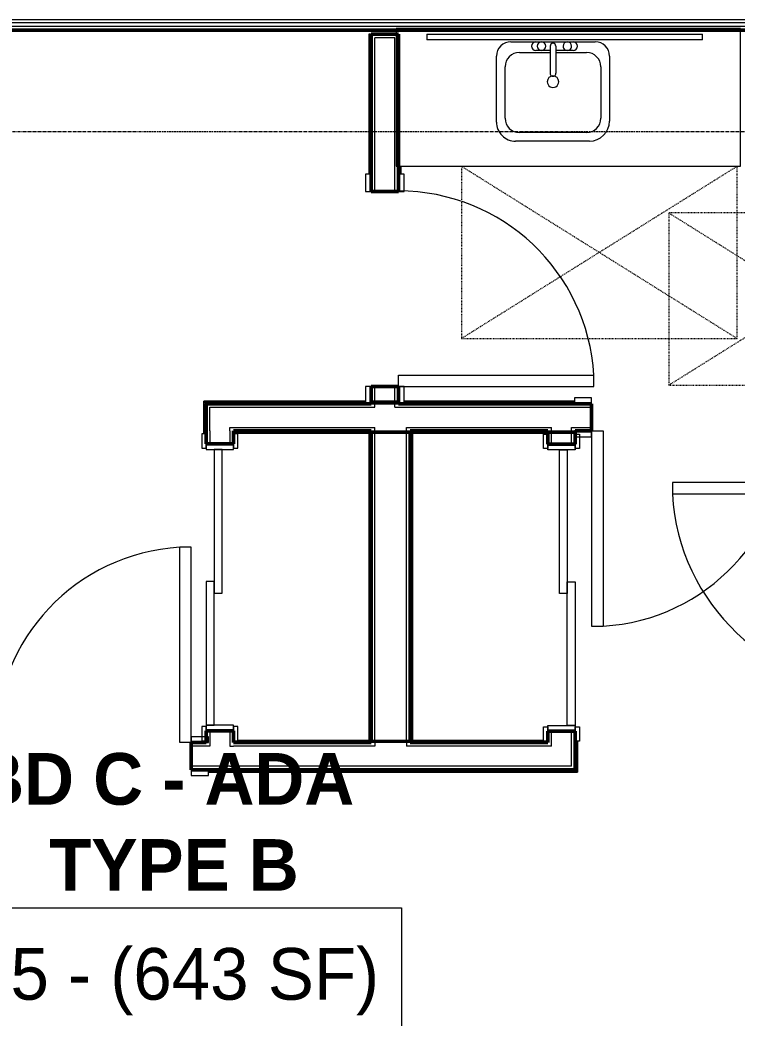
# Model space of a CAD drawing. Header units: inches. Extents: x -4218 to -1830, y 9756 to 12426.
# Drawn here: x -3678.3 to -3553.4, y 10661.8 to 10835.7 of the extents above; entities that cross this region are included whole.
import ezdxf

# ---------------------------------------------------------------- set-up
doc = ezdxf.new("R2010")
doc.units = ezdxf.units.IN
doc.header["$MEASUREMENT"] = 0
doc.linetypes.add('Dash', pattern=[0.25, 0.125, -0.125])
doc.linetypes.add('Grid Line 1_2_', pattern=[0.875, 0.5, -0.125, 0.125, -0.125])
for name, color, linetype, lineweight in [('0-1', 7, 'Continuous', 5), ('0-2', 252, 'Continuous', 9), ('A-AREA-IDEN', 2, 'Continuous', 9), ('A-DOOR-1', 7, 'Continuous', 9), ('A-DOOR-2', 50, 'Continuous', 20), ('A-DOOR-FRAM-1', 50, 'Continuous', 20), ('A-GENM-HDLN-1', 7, 'Dash', 9), ('A-WALL-1', 250, 'Continuous', 50), ('A-WALL-2', 10, 'Continuous', 13), ('A-WALL-3', 253, 'Continuous', 9), ('A-WALL-4', 254, 'Continuous', 9), ('A-WALL-5', 252, 'Continuous', 9), ('A-WALL-6', 7, 'Continuous', 9), ('I-WALL-1', 250, 'Continuous', 50), ('I-WALL-4', 252, 'Continuous', 9), ('P-SANR-FIXT-1', 7, 'Continuous', 9), ('Q-CASE-2', 252, 'Continuous', 9), ('Q-CASE-3', 7, 'Continuous', 9), ('S-GRID-1', 1, 'Grid Line 1_2_', 9)]:
    doc.layers.add(name, color=color, linetype=linetype, lineweight=lineweight)
doc.styles.add('Century Gothic', font='ufonts.com_century-gothic.ttf', dxfattribs={"height": 9})
doc.styles.add('Century Gothic_B', font='GOTHICB.TTF', dxfattribs={"height": 9})

# ---------------------------------------------------------------- blocks, each defined once
blk = doc.blocks.new('Basic Wall _ INT - W4BØF - _5_8 GYP - 2X4 WOOD_BATT_ - 5_8 GYP_ - ___-2680441-BACKGROUND - 1ST FLOOR')
at = {"layer": 'A-WALL-3'}
for p, q in [((-3823.82, 10705.05), (-3823.82, 10705.02)), ((-3823.2, 10705.05), (-3823.82, 10705.05)), ((-3823.82, 10704.91), (-3823.82, 10704.85)), ((-3823.82, 10704.84), (-3823.82, 10704.7)), ((-3823.82, 10704.7), (-3823.82, 10704.63)), ((-3823.82, 10704.7), (-3823.2, 10704.7)), ((-3682.5, 10705.05), (-3685.5, 10705.05)), ((-3645.5, 10705.05), (-3648.5, 10705.05))]:
    blk.add_line(p, q, dxfattribs=at)
at = {"layer": 'A-WALL-5'}
for p, q in [((-3823.82, 10705), (-3823.82, 10705.05)), ((-3823.82, 10704.92), (-3823.82, 10705)), ((-3823.82, 10704.92), (-3823.2, 10704.92)), ((-3823.82, 10704.63), (-3823.82, 10704.92)), ((-3823.82, 10704.63), (-3823.2, 10704.63)), ((-3685.5, 10705.05), (-3823.2, 10705.05)), ((-3823.2, 10704.7), (-3685.5, 10704.7)), ((-3641.12, 10705.05), (-3645.5, 10705.05)), ((-3645.5, 10704.7), (-3641.12, 10704.7))]:
    blk.add_line(p, q, dxfattribs=at)
at = {"layer": 'A-WALL-6'}
for p, q in [((-3823.2, 10704.92), (-3685.5, 10704.92)), ((-3823.2, 10704.63), (-3685.5, 10704.63)), ((-3645.5, 10704.92), (-3641.12, 10704.92)), ((-3645.5, 10704.63), (-3641.12, 10704.63))]:
    blk.add_line(p, q, dxfattribs=at)
blk = doc.blocks.new('Basic Wall _ INT - W4BØF - _5_8 GYP - 2X4 WOOD_BATT_ - 5_8 GYP_ - ___-2680443-BACKGROUND - 1ST FLOOR')
at = {"layer": 'A-WALL-3'}
for p, q in [((-3581.62, 10710.03), (-3581.62, 10711.78)), ((-3581.62, 10705.05), (-3581.6, 10705.02)), ((-3581.48, 10704.91), (-3581.42, 10704.85)), ((-3581.42, 10704.84), (-3581.27, 10704.7)), ((-3581.27, 10704.7), (-3581.21, 10704.63))]:
    blk.add_line(p, q, dxfattribs=at)
at = {"layer": 'A-WALL-5'}
for p, q in [((-3581.62, 10705.05), (-3581.62, 10710.03)), ((-3581.27, 10710.03), (-3581.27, 10704.7))]:
    blk.add_line(p, q, dxfattribs=at)
at = {"layer": 'A-WALL-6'}
for p, q in [((-3581.5, 10704.92), (-3581.5, 10710.03)), ((-3581.21, 10710.03), (-3581.21, 10704.63))]:
    blk.add_line(p, q, dxfattribs=at)
at = {"layer": 'A-WALL-6', "flags": 128}
for points in [[(-3581.5, 10704.92), (-3581.5, 10704.93), (-3581.51, 10704.93), (-3581.52, 10704.95), (-3581.54, 10704.96), (-3581.56, 10704.98), (-3581.58, 10705)], [(-3581.21, 10704.63), (-3581.33, 10704.75), (-3581.42, 10704.85), (-3581.48, 10704.9), (-3581.5, 10704.92)]]:
    blk.add_lwpolyline(points, dxfattribs=at)
blk = doc.blocks.new('Basic Wall _ INT - W4BØF - _5_8 GYP - 2X4 WOOD_BATT_ - 5_8 GYP_ - ___-2680442-BACKGROUND - 1ST FLOOR')
at = {"layer": 'A-WALL-3'}
for p, q in [((-3586.79, 10764.07), (-3586.58, 10764.07)), ((-3586.72, 10763.92), (-3586.72, 10763.87)), ((-3586.72, 10763.86), (-3586.72, 10763.78)), ((-3586.72, 10763.76), (-3586.72, 10763.66)), ((-3586.58, 10764.07), (-3586.52, 10764.07)), ((-3586.52, 10764.07), (-3586.5, 10764.07)), ((-3586.5, 10764.07), (-3586.44, 10764.07)), ((-3586.58, 10710), (-3586.51, 10709.94)), ((-3586.4, 10709.82), (-3586.37, 10709.8))]:
    blk.add_line(p, q, dxfattribs=at)
at = {"layer": 'A-WALL-4'}
for p, q in [((-3586.72, 10764.07), (-3586.79, 10764.07)), ((-3586.58, 10764.07), (-3586.72, 10764.07)), ((-3586.51, 10764.07), (-3586.58, 10764.07)), ((-3586.37, 10764.07), (-3586.4, 10764.07))]:
    blk.add_line(p, q, dxfattribs=at)
at = {"layer": 'A-WALL-5'}
for p, q in [((-3586.79, 10763.92), (-3586.79, 10763.87)), ((-3586.79, 10763.86), (-3586.79, 10763.78)), ((-3586.79, 10763.76), (-3586.79, 10763.66)), ((-3586.72, 10763.66), (-3586.72, 10763.53)), ((-3586.44, 10764.07), (-3586.42, 10764.07)), ((-3586.42, 10764.07), (-3586.37, 10764.07)), ((-3586.37, 10763.53), (-3586.37, 10764.07)), ((-3586.37, 10710.03), (-3586.37, 10709.8))]:
    blk.add_line(p, q, dxfattribs=at)
at = {"layer": 'A-WALL-6'}
for p, q in [((-3586.79, 10763.66), (-3586.79, 10763.53)), ((-3586.5, 10764.07), (-3586.5, 10763.53)), ((-3586.5, 10710.03), (-3586.5, 10709.92))]:
    blk.add_line(p, q, dxfattribs=at)
at = {"layer": 'A-WALL-6', "flags": 128}
for points in [[(-3586.5, 10709.92), (-3586.52, 10709.94), (-3586.58, 10710)], [(-3586.42, 10709.84), (-3586.44, 10709.86), (-3586.46, 10709.88), (-3586.47, 10709.9), (-3586.49, 10709.91), (-3586.5, 10709.92), (-3586.5, 10709.92)]]:
    blk.add_lwpolyline(points, dxfattribs=at)
blk = doc.blocks.new('SWING - SINGLE - FLUSH - 2-10 x 6-8 - PRIVACY-3199407-BACKGROUND - 1ST FLOOR')
at = {"layer": 'A-DOOR-1'}
blk.add_arc((17, 2.37), 34.07, 93.3657, 180, dxfattribs=at)
at = {"layer": 'A-DOOR-2'}
for p, q in [((15, 2.37), (15, 36.38)), ((17, 36.38), (15, 36.38)), ((17, 2.37), (17, 36.38)), ((17, 2.37), (15, 2.37))]:
    blk.add_line(p, q, dxfattribs=at)
at = {"layer": 'A-DOOR-FRAM-1'}
for p, q in [((-17, 3.37), (-20, 3.37)), ((-20, 3.37), (-20, 2.37)), ((-20, 2.37), (-17, 2.37)), ((-17, 2.37), (-17, 3.37)), ((20, 3.37), (17, 3.37)), ((17, 3.37), (17, 2.37)), ((17, 2.37), (20, 2.37)), ((20, 2.37), (20, 3.37)), ((-17, -2.38), (-20, -2.38)), ((-20, -2.38), (-20, -3.38)), ((-20, -3.38), (-17, -3.38)), ((-17, -3.38), (-17, -2.38)), ((20, -2.38), (17, -2.38)), ((17, -2.38), (17, -3.38)), ((17, -3.38), (20, -3.38)), ((20, -3.38), (20, -2.38))]:
    blk.add_line(p, q, dxfattribs=at)
blk = doc.blocks.new('Basic Wall _ INT - W4BØF - _5_8 GYP - 2X4 WOOD_BATT_ - 5_8 GYP_ - ___-2680445-BACKGROUND - 1ST FLOOR')
at = {"layer": 'A-WALL-3'}
for p, q in [((-3581.6, 10705.02), (-3581.62, 10705.05)), ((-3581.42, 10704.85), (-3581.48, 10704.91)), ((-3581.27, 10704.7), (-3581.42, 10704.84)), ((-3581.21, 10704.63), (-3581.27, 10704.7))]:
    blk.add_line(p, q, dxfattribs=at)
at = {"layer": 'A-WALL-5'}
for p, q in [((-3581.62, 10705.05), (-3641.12, 10705.05)), ((-3641.12, 10704.7), (-3581.27, 10704.7))]:
    blk.add_line(p, q, dxfattribs=at)
at = {"layer": 'A-WALL-6'}
for p, q in [((-3641.12, 10704.92), (-3581.5, 10704.92)), ((-3641.12, 10704.63), (-3581.21, 10704.63))]:
    blk.add_line(p, q, dxfattribs=at)
at = {"layer": 'A-WALL-6', "flags": 128}
for points in [[(-3581.58, 10705), (-3581.56, 10704.98), (-3581.54, 10704.96), (-3581.52, 10704.95), (-3581.51, 10704.93), (-3581.5, 10704.93), (-3581.5, 10704.92)], [(-3581.5, 10704.92), (-3581.48, 10704.9), (-3581.42, 10704.85), (-3581.33, 10704.75), (-3581.21, 10704.63)]]:
    blk.add_lwpolyline(points, dxfattribs=at)
blk = doc.blocks.new('Basic Wall _ INT - W4BØF - _5_8 GYP - 2X4 WOOD_BATT_ - 5_8 GYP_ - ___-2680444-BACKGROUND - 1ST FLOOR')
at = {"layer": 'A-WALL-3'}
for p, q in [((-3641.1, 10709.82), (-3641.12, 10709.8)), ((-3640.92, 10710), (-3640.98, 10709.94)), ((-3640.83, 10710.09), (-3640.92, 10710)), ((-3617.54, 10710.15), (-3617.42, 10710.15)), ((-3617.42, 10710.15), (-3617.33, 10710.15)), ((-3617.33, 10710.15), (-3617.27, 10710.15)), ((-3617.12, 10710.15), (-3616.5, 10710.15)), ((-3610.37, 10709.8), (-3617.12, 10709.8)), ((-3616.46, 10710.15), (-3610.37, 10710.15)), ((-3610.23, 10710.15), (-3610.17, 10710.15)), ((-3610.17, 10710.15), (-3610.08, 10710.15)), ((-3610.08, 10710.15), (-3609.96, 10710.15)), ((-3586.51, 10709.94), (-3586.58, 10710)), ((-3586.37, 10709.8), (-3586.4, 10709.82))]:
    blk.add_line(p, q, dxfattribs=at)
at = {"layer": 'A-WALL-5'}
for p, q in [((-3617.12, 10709.8), (-3641.12, 10709.8)), ((-3640.37, 10710.15), (-3617.54, 10710.15)), ((-3617.54, 10710.21), (-3617.42, 10710.21)), ((-3617.42, 10710.21), (-3617.33, 10710.21)), ((-3617.33, 10710.21), (-3617.27, 10710.21)), ((-3617.12, 10710.21), (-3616.5, 10710.21)), ((-3616.5, 10709.92), (-3617.12, 10709.92)), ((-3610.37, 10709.92), (-3616.49, 10709.92)), ((-3616.46, 10710.21), (-3610.37, 10710.21)), ((-3586.37, 10709.8), (-3610.37, 10709.8)), ((-3610.23, 10710.21), (-3610.17, 10710.21)), ((-3610.17, 10710.21), (-3610.08, 10710.21)), ((-3610.08, 10710.21), (-3609.96, 10710.21)), ((-3609.96, 10710.15), (-3587.12, 10710.15))]:
    blk.add_line(p, q, dxfattribs=at)
at = {"layer": 'A-WALL-6'}
for p, q in [((-3617.12, 10709.92), (-3641, 10709.92)), ((-3640.37, 10710.21), (-3617.54, 10710.21)), ((-3586.5, 10709.92), (-3610.37, 10709.92)), ((-3609.96, 10710.21), (-3587.12, 10710.21))]:
    blk.add_line(p, q, dxfattribs=at)
at = {"layer": 'A-WALL-6', "flags": 128}
for points in [[(-3641.08, 10709.84), (-3641.06, 10709.86), (-3641.04, 10709.88), (-3641.02, 10709.9), (-3641.01, 10709.91), (-3641, 10709.92), (-3641, 10709.92)], [(-3641, 10709.92), (-3640.98, 10709.94), (-3640.92, 10710), (-3640.83, 10710.09)], [(-3586.58, 10710), (-3586.52, 10709.94), (-3586.5, 10709.92)], [(-3586.5, 10709.92), (-3586.5, 10709.92), (-3586.49, 10709.91), (-3586.47, 10709.9), (-3586.46, 10709.88), (-3586.44, 10709.86), (-3586.42, 10709.84)]]:
    blk.add_lwpolyline(points, dxfattribs=at)
blk = doc.blocks.new('Basic Wall _ INT - W4BØF - _5_8 GYP - 2X4 WOOD_BATT_ - 5_8 GYP_ - ___-2680446-BACKGROUND - 1ST FLOOR')
at = {"layer": 'A-WALL-3'}
for p, q in [((-3646.22, 10769.17), (-3646.29, 10769.24)), ((-3646.08, 10769.03), (-3646.22, 10769.17)), ((-3646.01, 10768.96), (-3646.08, 10769.02)), ((-3645.87, 10768.82), (-3645.9, 10768.85)), ((-3645.87, 10763.59), (-3645.87, 10761.97))]:
    blk.add_line(p, q, dxfattribs=at)
at = {"layer": 'A-WALL-5'}
for p, q in [((-3646.22, 10763.59), (-3646.22, 10769.17)), ((-3645.87, 10768.82), (-3645.87, 10763.59))]:
    blk.add_line(p, q, dxfattribs=at)
at = {"layer": 'A-WALL-6'}
for p, q in [((-3646.29, 10763.59), (-3646.29, 10769.24)), ((-3646, 10768.95), (-3646, 10763.59))]:
    blk.add_line(p, q, dxfattribs=at)
at = {"layer": 'A-WALL-6', "flags": 128}
for points in [[(-3646.29, 10769.24), (-3646.17, 10769.12), (-3646.08, 10769.03), (-3646.02, 10768.97), (-3646, 10768.95)], [(-3646, 10768.95), (-3646, 10768.94), (-3645.99, 10768.94), (-3645.97, 10768.92), (-3645.96, 10768.91), (-3645.94, 10768.89), (-3645.92, 10768.87)]]:
    blk.add_lwpolyline(points, dxfattribs=at)
blk = doc.blocks.new('Basic Wall _ INT - W4BØF - _5_8 GYP - 2X4 WOOD_BATT_ - 5_8 GYP_ - ___-2680447-BACKGROUND - 1ST FLOOR')
at = {"layer": 'A-WALL-3'}
for p, q in [((-3641.1, 10764.05), (-3641.12, 10764.07)), ((-3640.92, 10763.87), (-3640.98, 10763.93)), ((-3640.77, 10763.72), (-3640.92, 10763.87)), ((-3640.71, 10763.66), (-3640.77, 10763.72)), ((-3641.12, 10709.8), (-3641.1, 10709.82)), ((-3640.98, 10709.94), (-3640.92, 10710)), ((-3640.92, 10710), (-3640.83, 10710.09))]:
    blk.add_line(p, q, dxfattribs=at)
at = {"layer": 'A-WALL-5'}
for p, q in [((-3641.12, 10763.59), (-3641.12, 10764.07)), ((-3640.77, 10763.72), (-3640.77, 10763.59)), ((-3641.12, 10710.09), (-3641.12, 10709.8))]:
    blk.add_line(p, q, dxfattribs=at)
at = {"layer": 'A-WALL-6'}
for p, q in [((-3641, 10763.59), (-3641, 10763.95)), ((-3640.71, 10763.66), (-3640.71, 10763.59)), ((-3641, 10709.92), (-3641, 10710.09))]:
    blk.add_line(p, q, dxfattribs=at)
at = {"layer": 'A-WALL-6', "flags": 128}
for points in [[(-3641.08, 10764.03), (-3641.06, 10764.01), (-3641.04, 10763.99), (-3641.02, 10763.97), (-3641.01, 10763.96), (-3641, 10763.95), (-3641, 10763.95)], [(-3641, 10763.95), (-3640.98, 10763.93), (-3640.92, 10763.87), (-3640.83, 10763.78), (-3640.71, 10763.66)], [(-3641, 10709.92), (-3641, 10709.92), (-3641.01, 10709.91), (-3641.02, 10709.9), (-3641.04, 10709.88), (-3641.06, 10709.86), (-3641.08, 10709.84)], [(-3640.83, 10710.09), (-3640.92, 10710), (-3640.98, 10709.94), (-3641, 10709.92)]]:
    blk.add_lwpolyline(points, dxfattribs=at)
blk = doc.blocks.new('SLIDING - FLUSH - 4-0 x 6-8-3203584-BACKGROUND - 1ST FLOOR')
at = {"layer": 'A-DOOR-1'}
for p, q in [((-24.25, 3), (-26.75, 3)), ((-26.75, 3), (-26.75, 2.25)), ((-26.75, 2.25), (-24.25, 2.25)), ((-24.25, 2.25), (-24.25, 3)), ((24.25, 3), (24.25, 2.25)), ((26.75, 3), (24.25, 3)), ((24.25, 2.25), (26.75, 2.25)), ((26.75, 2.25), (26.75, 3)), ((-24.25, -2.5), (-26.75, -2.5)), ((-26.75, -2.5), (-26.75, -3.25)), ((-26.75, -3.25), (-24.25, -3.25)), ((-24.25, -3.25), (-24.25, -2.5)), ((26.75, -2.5), (24.25, -2.5)), ((24.25, -2.5), (24.25, -3.25)), ((24.25, -3.25), (26.75, -3.25)), ((26.75, -3.25), (26.75, -2.5))]:
    blk.add_line(p, q, dxfattribs=at)
at = {"layer": 'A-DOOR-2'}
for p, q in [((1, 2.25), (-24, 2.25)), ((-24, 2.25), (-24, 0.87)), ((1, 0.87), (1, 2.25)), ((-24, 0.87), (1, 0.87)), ((24, 0.87), (-1, 0.87)), ((-1, 0.87), (-1, -0.5)), ((24, -0.5), (24, 0.87)), ((-1, -0.5), (24, -0.5))]:
    blk.add_line(p, q, dxfattribs=at)
at = {"layer": 'A-DOOR-FRAM-1'}
for p, q in [((-24, 2.25), (-25, 2.25)), ((-25, 2.25), (-25, -2.5)), ((-24, -2.5), (-24, 2.25)), ((25, 2.25), (24, 2.25)), ((24, 2.25), (24, -2.5)), ((25, -2.5), (25, 2.25)), ((-25, -2.5), (-24, -2.5)), ((24, -2.5), (25, -2.5))]:
    blk.add_line(p, q, dxfattribs=at)
blk = doc.blocks.new('Basic Wall _ INT - W4BØF - _5_8 GYP - 2X4 WOOD_BATT_ - 5_8 GYP_ - ___-2680448-BACKGROUND - 1ST FLOOR')
at = {"layer": 'A-WALL-3'}
blk.add_line((-3617.12, 10805.82), (-3617.12, 10808.82), dxfattribs=at)
at = {"layer": 'A-WALL-4'}
for p, q in [((-3617.27, 10768.82), (-3617.54, 10768.82)), ((-3617.54, 10768.82), (-3617.47, 10768.82)), ((-3617.47, 10768.82), (-3617.33, 10768.82)), ((-3617.33, 10768.82), (-3617.26, 10768.82))]:
    blk.add_line(p, q, dxfattribs=at)
at = {"layer": 'A-WALL-5'}
for p, q in [((-3617.47, 10833.2), (-3617.54, 10833.2)), ((-3617.33, 10833.2), (-3617.47, 10833.2)), ((-3617.47, 10833.2), (-3617.47, 10808.82)), ((-3617.26, 10833.2), (-3617.33, 10833.2)), ((-3617.12, 10833.2), (-3617.15, 10833.2)), ((-3617.12, 10808.82), (-3617.12, 10833.2))]:
    blk.add_line(p, q, dxfattribs=at)
at = {"layer": 'A-WALL-6'}
for p, q in [((-3617.54, 10833.2), (-3617.25, 10833.2)), ((-3617.54, 10833.2), (-3617.54, 10808.82)), ((-3617.25, 10833.2), (-3617.25, 10808.82)), ((-3617.25, 10833.2), (-3617.17, 10833.2)), ((-3617.17, 10833.2), (-3617.12, 10833.2))]:
    blk.add_line(p, q, dxfattribs=at)
blk = doc.blocks.new('Basic Wall _ INT - W4BØF - _5_8 GYP - 2X4 WOOD_BATT_ - 5_8 GYP_ - ___-2680449-BACKGROUND - 1ST FLOOR')
at = {"layer": 'A-WALL-3'}
blk.add_line((-3612.37, 10805.82), (-3612.37, 10808.82), dxfattribs=at)
at = {"layer": 'A-WALL-4'}
for p, q in [((-3612.23, 10768.82), (-3612.17, 10768.82)), ((-3611.96, 10768.82), (-3612.23, 10768.82)), ((-3612.17, 10768.82), (-3612.02, 10768.82)), ((-3612.02, 10768.82), (-3611.96, 10768.82))]:
    blk.add_line(p, q, dxfattribs=at)
at = {"layer": 'A-WALL-5'}
for p, q in [((-3612.37, 10808.82), (-3612.37, 10810.2)), ((-3612.02, 10810.2), (-3612.02, 10808.82))]:
    blk.add_line(p, q, dxfattribs=at)
at = {"layer": 'A-WALL-6'}
for p, q in [((-3612.25, 10808.82), (-3612.25, 10810.2)), ((-3611.96, 10810.2), (-3611.96, 10808.82))]:
    blk.add_line(p, q, dxfattribs=at)
blk = doc.blocks.new('SLIDING - FLUSH - 4-0 x 6-8-3203583-BACKGROUND - 1ST FLOOR')
at = {"layer": 'A-DOOR-1'}
for p, q in [((-26.75, 3.25), (-24.25, 3.25)), ((-26.75, 2.5), (-26.75, 3.25)), ((-24.25, 2.5), (-26.75, 2.5)), ((-24.25, 3.25), (-24.25, 2.5)), ((24.25, 3.25), (26.75, 3.25)), ((24.25, 2.5), (24.25, 3.25)), ((26.75, 2.5), (24.25, 2.5)), ((26.75, 3.25), (26.75, 2.5)), ((-26.75, -2.25), (-24.25, -2.25)), ((-26.75, -3), (-26.75, -2.25)), ((-24.25, -3), (-26.75, -3)), ((-24.25, -2.25), (-24.25, -3)), ((24.25, -2.25), (26.75, -2.25)), ((24.25, -3), (24.25, -2.25)), ((26.75, -3), (24.25, -3)), ((26.75, -2.25), (26.75, -3))]:
    blk.add_line(p, q, dxfattribs=at)
at = {"layer": 'A-DOOR-2'}
for p, q in [((-1, -0.88), (-1, 0.5)), ((-1, 0.5), (24, 0.5)), ((24, 0.5), (24, -0.88)), ((-24, -2.25), (-24, -0.88)), ((-24, -0.88), (1, -0.88)), ((24, -0.88), (-1, -0.88)), ((1, -0.88), (1, -2.25)), ((1, -2.25), (-24, -2.25))]:
    blk.add_line(p, q, dxfattribs=at)
at = {"layer": 'A-DOOR-FRAM-1'}
for p, q in [((-25, -2.25), (-25, 2.5)), ((-25, 2.5), (-24, 2.5)), ((-24, 2.5), (-24, -2.25)), ((24, 2.5), (25, 2.5)), ((24, -2.25), (24, 2.5)), ((25, 2.5), (25, -2.25)), ((-24, -2.25), (-25, -2.25)), ((25, -2.25), (24, -2.25))]:
    blk.add_line(p, q, dxfattribs=at)
blk = doc.blocks.new('SWING - SINGLE - FLUSH - 3-0 x 6-8 - PASSAGE-3208150-BACKGROUND - 1ST FLOOR')
at = {"layer": 'A-DOOR-1'}
blk.add_arc((18, 2.37), 36.07, 93.1789, 180, dxfattribs=at)
at = {"layer": 'A-DOOR-2'}
for p, q in [((16, 2.37), (16, 38.39)), ((18, 38.39), (16, 38.39)), ((18, 2.37), (18, 38.39)), ((18, 2.37), (16, 2.37))]:
    blk.add_line(p, q, dxfattribs=at)
at = {"layer": 'A-DOOR-FRAM-1'}
for p, q in [((-18, 3.37), (-21, 3.37)), ((-21, 3.37), (-21, 2.37)), ((-21, 2.37), (-18, 2.37)), ((-18, 2.37), (-18, 3.37)), ((21, 3.37), (18, 3.37)), ((18, 3.37), (18, 2.37)), ((18, 2.37), (21, 2.37)), ((21, 2.37), (21, 3.37)), ((-18, -2.38), (-21, -2.38)), ((-21, -2.38), (-21, -3.38)), ((-21, -3.38), (-18, -3.38)), ((-18, -3.38), (-18, -2.38)), ((21, -2.38), (18, -2.38)), ((18, -2.38), (18, -3.38)), ((18, -3.38), (21, -3.38)), ((21, -3.38), (21, -2.38))]:
    blk.add_line(p, q, dxfattribs=at)
blk = doc.blocks.new('Basic Wall _ INT - W6BØF - _5_8 GYP - 2X6 WOOD_BATT_ - 5_8 GYP_ - ___-2695603-BACKGROUND - 1ST FLOOR')
at = {"layer": 'A-WALL-3'}
for p, q in [((-3610.31, 10764.07), (-3610.26, 10764.07)), ((-3610.26, 10764.07), (-3610.25, 10764.07)), ((-3610.25, 10764.07), (-3610.23, 10764.07)), ((-3610.23, 10764.07), (-3609.96, 10764.07)), ((-3610.02, 10763.87), (-3610.02, 10763.66)), ((-3610.25, 10709.8), (-3610.31, 10709.8)), ((-3610.08, 10709.8), (-3610.25, 10709.8)), ((-3609.96, 10709.8), (-3610.08, 10709.8)), ((-3610.02, 10710.21), (-3610.02, 10710.04))]:
    blk.add_line(p, q, dxfattribs=at)
at = {"layer": 'A-WALL-4'}
for p, q in [((-3610.35, 10764.07), (-3610.37, 10764.07)), ((-3610.17, 10764.07), (-3610.23, 10764.07)), ((-3610.02, 10764.07), (-3610.17, 10764.07)), ((-3609.96, 10764.07), (-3610.02, 10764.07)), ((-3610.37, 10709.8), (-3610.35, 10709.8)), ((-3610.23, 10709.8), (-3610.17, 10709.8)), ((-3610.17, 10709.8), (-3610.02, 10709.8)), ((-3610.02, 10709.8), (-3609.96, 10709.8))]:
    blk.add_line(p, q, dxfattribs=at)
at = {"layer": 'A-WALL-5'}
for p, q in [((-3610.37, 10764.07), (-3610.33, 10764.07)), ((-3610.37, 10709.8), (-3610.37, 10764.07)), ((-3610.33, 10764.07), (-3610.31, 10764.07)), ((-3610.02, 10763.66), (-3610.02, 10710.21)), ((-3609.96, 10763.87), (-3609.96, 10763.66)), ((-3610.33, 10709.8), (-3610.37, 10709.8)), ((-3610.31, 10709.8), (-3610.33, 10709.8)), ((-3609.96, 10710.21), (-3609.96, 10710.04))]:
    blk.add_line(p, q, dxfattribs=at)
at = {"layer": 'A-WALL-6'}
for p, q in [((-3610.25, 10709.8), (-3610.25, 10764.07)), ((-3609.96, 10763.66), (-3609.96, 10710.21))]:
    blk.add_line(p, q, dxfattribs=at)
blk = doc.blocks.new('Basic Wall _ INT - W6BØF - _5_8 GYP - 2X6 WOOD_BATT_ - 5_8 GYP_ - ___-2695602-BACKGROUND - 1ST FLOOR')
at = {"layer": 'A-WALL-3'}
for p, q in [((-3617.54, 10764.07), (-3617.25, 10764.07)), ((-3617.47, 10763.87), (-3617.47, 10763.81)), ((-3617.47, 10763.78), (-3617.47, 10763.66)), ((-3617.25, 10764.07), (-3617.22, 10764.07)), ((-3617.25, 10764.07), (-3617.25, 10764.07)), ((-3617.22, 10764.07), (-3617.21, 10764.07)), ((-3617.21, 10764.07), (-3617.19, 10764.07)), ((-3617.42, 10709.8), (-3617.54, 10709.8)), ((-3617.47, 10710.21), (-3617.47, 10710.09)), ((-3617.47, 10710.05), (-3617.47, 10710)), ((-3617.27, 10709.8), (-3617.42, 10709.8)), ((-3617.25, 10709.8), (-3617.27, 10709.8)), ((-3617.22, 10709.8), (-3617.25, 10709.8)), ((-3617.19, 10709.8), (-3617.22, 10709.8))]:
    blk.add_line(p, q, dxfattribs=at)
at = {"layer": 'A-WALL-4'}
for p, q in [((-3617.47, 10764.07), (-3617.54, 10764.07)), ((-3617.33, 10764.07), (-3617.47, 10764.07)), ((-3617.26, 10764.07), (-3617.33, 10764.07)), ((-3617.12, 10764.07), (-3617.15, 10764.07)), ((-3617.54, 10709.8), (-3617.47, 10709.8)), ((-3617.47, 10709.8), (-3617.33, 10709.8)), ((-3617.33, 10709.8), (-3617.26, 10709.8)), ((-3617.15, 10709.8), (-3617.12, 10709.8))]:
    blk.add_line(p, q, dxfattribs=at)
at = {"layer": 'A-WALL-5'}
for p, q in [((-3617.54, 10763.87), (-3617.54, 10763.81)), ((-3617.54, 10763.78), (-3617.54, 10763.66)), ((-3617.47, 10763.66), (-3617.47, 10710.21)), ((-3617.19, 10764.07), (-3617.17, 10764.07)), ((-3617.17, 10764.07), (-3617.12, 10764.07)), ((-3617.12, 10709.8), (-3617.12, 10764.07)), ((-3617.54, 10710.21), (-3617.54, 10710.09)), ((-3617.54, 10710.05), (-3617.54, 10710)), ((-3617.17, 10709.8), (-3617.19, 10709.8)), ((-3617.12, 10709.8), (-3617.17, 10709.8))]:
    blk.add_line(p, q, dxfattribs=at)
at = {"layer": 'A-WALL-6'}
for p, q in [((-3617.54, 10763.66), (-3617.54, 10710.21)), ((-3617.25, 10764.07), (-3617.25, 10709.8))]:
    blk.add_line(p, q, dxfattribs=at)
blk = doc.blocks.new('Basic Wall _ INT - W4BØF - _5_8 GYP - 2X4 WOOD_BATT_ - 5_8 GYP_ - ___-2680462-BACKGROUND - 1ST FLOOR')
at = {"layer": 'A-WALL-3'}
for p, q in [((-3646.29, 10769.24), (-3646.22, 10769.17)), ((-3646.22, 10769.17), (-3646.08, 10769.03)), ((-3646.08, 10769.02), (-3646.01, 10768.96)), ((-3645.9, 10768.85), (-3645.87, 10768.82)), ((-3618.12, 10768.82), (-3611.37, 10768.82)), ((-3612.37, 10769.17), (-3617.12, 10769.17)), ((-3581.75, 10768.82), (-3578.75, 10768.82)), ((-3544.75, 10768.82), (-3541.75, 10768.82)), ((-3523.92, 10769.17), (-3523.92, 10769.24)), ((-3523.92, 10769.03), (-3523.92, 10769.17)), ((-3523.92, 10768.96), (-3523.92, 10769.02)), ((-3523.92, 10768.82), (-3523.92, 10768.85))]:
    blk.add_line(p, q, dxfattribs=at)
at = {"layer": 'A-WALL-5'}
for p, q in [((-3618.12, 10769.17), (-3646.22, 10769.17)), ((-3645.87, 10768.82), (-3618.12, 10768.82)), ((-3612.37, 10769.24), (-3617.12, 10769.24)), ((-3616.52, 10768.95), (-3617.12, 10768.95)), ((-3612.4, 10768.95), (-3616.5, 10768.95)), ((-3581.75, 10769.17), (-3611.37, 10769.17)), ((-3611.37, 10768.82), (-3581.75, 10768.82)), ((-3523.92, 10769.17), (-3541.75, 10769.17)), ((-3541.75, 10768.82), (-3523.92, 10768.82))]:
    blk.add_line(p, q, dxfattribs=at)
at = {"layer": 'A-WALL-6'}
for p, q in [((-3618.12, 10769.24), (-3646.29, 10769.24)), ((-3618.12, 10768.95), (-3646, 10768.95)), ((-3645.87, 10768.82), (-3645.92, 10768.87)), ((-3581.75, 10769.24), (-3611.37, 10769.24)), ((-3581.75, 10768.95), (-3611.37, 10768.95)), ((-3523.92, 10769.24), (-3541.75, 10769.24)), ((-3523.92, 10768.95), (-3541.75, 10768.95)), ((-3523.92, 10769.24), (-3523.92, 10768.95)), ((-3523.92, 10768.95), (-3523.92, 10768.87)), ((-3523.92, 10768.87), (-3523.92, 10768.82))]:
    blk.add_line(p, q, dxfattribs=at)
at = {"layer": 'A-WALL-6', "flags": 128}
for points in [[(-3646, 10768.95), (-3646.02, 10768.97), (-3646.08, 10769.03), (-3646.17, 10769.12), (-3646.29, 10769.24)], [(-3645.92, 10768.87), (-3645.94, 10768.89), (-3645.96, 10768.91), (-3645.97, 10768.92), (-3645.99, 10768.94), (-3646, 10768.94), (-3646, 10768.95)]]:
    blk.add_lwpolyline(points, dxfattribs=at)
blk = doc.blocks.new('Basic Wall _ INT - W4BØF - _5_8 GYP - 2X4 WOOD_BATT_ - 5_8 GYP_ - ___-2680463-BACKGROUND - 1ST FLOOR')
at = {"layer": 'A-WALL-3'}
for p, q in [((-3641.12, 10764.07), (-3641.1, 10764.05)), ((-3640.98, 10763.93), (-3640.92, 10763.87)), ((-3640.92, 10763.87), (-3640.77, 10763.72)), ((-3640.77, 10763.72), (-3640.71, 10763.66)), ((-3617.42, 10763.72), (-3617.54, 10763.72)), ((-3617.33, 10763.72), (-3617.42, 10763.72)), ((-3617.27, 10763.72), (-3617.33, 10763.72)), ((-3617.12, 10764.07), (-3610.37, 10764.07)), ((-3611.03, 10763.72), (-3617.12, 10763.72)), ((-3610.37, 10763.72), (-3611, 10763.72)), ((-3610.17, 10763.72), (-3610.23, 10763.72)), ((-3610.08, 10763.72), (-3610.17, 10763.72)), ((-3609.96, 10763.72), (-3610.08, 10763.72)), ((-3586.69, 10763.72), (-3586.79, 10763.72)), ((-3586.59, 10763.72), (-3586.67, 10763.72)), ((-3586.53, 10763.72), (-3586.58, 10763.72)), ((-3586.37, 10764.07), (-3581.75, 10764.07)), ((-3581.75, 10763.72), (-3586.37, 10763.72)), ((-3544.75, 10764.07), (-3541.75, 10764.07)), ((-3529.09, 10763.66), (-3529.02, 10763.72)), ((-3529.02, 10763.72), (-3528.88, 10763.87)), ((-3528.88, 10763.87), (-3528.81, 10763.93)), ((-3528.7, 10764.05), (-3528.67, 10764.07))]:
    blk.add_line(p, q, dxfattribs=at)
at = {"layer": 'A-WALL-5'}
for p, q in [((-3641.12, 10764.07), (-3617.12, 10764.07)), ((-3617.54, 10763.72), (-3640.77, 10763.72)), ((-3617.42, 10763.66), (-3617.54, 10763.66)), ((-3617.33, 10763.66), (-3617.42, 10763.66)), ((-3617.27, 10763.66), (-3617.33, 10763.66)), ((-3617.12, 10763.95), (-3611.01, 10763.95)), ((-3611.04, 10763.66), (-3617.12, 10763.66)), ((-3611, 10763.95), (-3610.37, 10763.95)), ((-3610.37, 10763.66), (-3611, 10763.66)), ((-3610.37, 10764.07), (-3586.37, 10764.07)), ((-3610.17, 10763.66), (-3610.23, 10763.66)), ((-3610.08, 10763.66), (-3610.17, 10763.66)), ((-3609.96, 10763.66), (-3610.08, 10763.66)), ((-3586.79, 10763.72), (-3609.96, 10763.72)), ((-3586.69, 10763.66), (-3586.79, 10763.66)), ((-3586.59, 10763.66), (-3586.67, 10763.66)), ((-3586.53, 10763.66), (-3586.58, 10763.66)), ((-3581.75, 10763.66), (-3586.37, 10763.66)), ((-3586.34, 10763.95), (-3582.25, 10763.95)), ((-3582.21, 10763.95), (-3581.75, 10763.95)), ((-3541.75, 10764.07), (-3528.67, 10764.07)), ((-3529.02, 10763.72), (-3541.75, 10763.72))]:
    blk.add_line(p, q, dxfattribs=at)
at = {"layer": 'A-WALL-6'}
for p, q in [((-3641.08, 10764.03), (-3641.12, 10764.07)), ((-3641, 10763.95), (-3617.12, 10763.95)), ((-3617.54, 10763.66), (-3640.71, 10763.66)), ((-3610.37, 10763.95), (-3586.37, 10763.95)), ((-3586.79, 10763.66), (-3609.96, 10763.66)), ((-3541.75, 10763.95), (-3528.8, 10763.95)), ((-3529.09, 10763.66), (-3541.75, 10763.66))]:
    blk.add_line(p, q, dxfattribs=at)
at = {"layer": 'A-WALL-6', "flags": 128}
for points in [[(-3641, 10763.95), (-3641, 10763.95), (-3641.01, 10763.96), (-3641.02, 10763.97), (-3641.04, 10763.99), (-3641.06, 10764.01), (-3641.08, 10764.03)], [(-3640.71, 10763.66), (-3640.83, 10763.78), (-3640.92, 10763.87), (-3640.98, 10763.93), (-3641, 10763.95)], [(-3528.8, 10763.95), (-3528.82, 10763.93), (-3528.88, 10763.87), (-3528.97, 10763.78), (-3529.09, 10763.66)], [(-3528.72, 10764.03), (-3528.74, 10764.01), (-3528.76, 10763.99), (-3528.77, 10763.97), (-3528.79, 10763.96), (-3528.8, 10763.95), (-3528.8, 10763.95)]]:
    blk.add_lwpolyline(points, dxfattribs=at)
blk = doc.blocks.new('M_Sink Vanity-Square - 500 x 440mm-1372835-BACKGROUND - 1ST FLOOR')
at = {"layer": 'P-SANR-FIXT-1'}
for p, q in [((-5.72, 10.23), (7.14, 10.23)), ((-5.22, 8.73), (6.46, 8.73)), ((-9.22, -4.59), (-9.22, 6.73)), ((-7.72, -2.72), (-7.72, 6.23)), ((8.96, 6.23), (8.96, -2.72)), ((10.46, 6.91), (10.46, -4.59)), ((0.12, -6.33), (0.12, -1.59)), ((1.12, -6.33), (1.12, -1.59)), ((0.12, -5.22), (-5.22, -5.22)), ((-2.88, -5.59), (0.12, -5.59)), ((6.46, -5.22), (1.12, -5.22)), ((1.12, -5.59), (3.62, -5.59)), ((7.96, -7.09), (-6.72, -7.09)), ((3.62, -7.09), (-2.88, -7.09))]:
    blk.add_line(p, q, dxfattribs=at)
for centre, radius, start, end in [((-5.72, 6.73), 3.5, 90, 180), ((-5.22, 6.23), 2.5, 90, 180), ((6.46, 6.23), 2.5, 360, 90), ((7.14, 6.91), 3.32, 360, 90), ((0.62, -0.13), 1, 360, 180), ((0.62, -0.13), 1, 180, 0), ((0.62, -1.59), 0.5, 360, 180), ((-5.22, -2.72), 2.5, 180, 270), ((6.46, -2.72), 2.5, 270, 360), ((-6.72, -4.59), 2.5, 180, 270), ((7.96, -4.59), 2.5, 270, 0), ((-2.88, -6.34), 0.75, 90, 270), ((-1.88, -6.34), 0.75, 360, 180), ((-1.88, -6.34), 0.75, 180, 0), ((0.62, -6.33), 0.5, 180, 0), ((2.62, -6.34), 0.75, 0, 180), ((2.62, -6.34), 0.75, 180, 0), ((3.62, -6.34), 0.75, 270, 90)]:
    blk.add_arc(centre, radius, start, end, dxfattribs=at)
blk = doc.blocks.new('Bath Vanity - Bath Vanity 60_-V126-BACKGROUND - 1ST FLOOR')
at = {"layer": 'Q-CASE-2'}
for p, q in [((30.74, 24), (30.31, 24)), ((30.74, 1), (30.74, 24)), ((-29.26, 0.26), (-29.26, 0)), ((30.74, 0), (30.74, 0.26)), ((-29.26, 0), (30.74, 0))]:
    blk.add_line(p, q, dxfattribs=at)
at = {"layer": 'Q-CASE-3'}
for p, q in [((30.31, 24), (-29.26, 24)), ((-29.26, 24), (-29.26, 0.26)), ((30.74, 0.26), (30.74, 1))]:
    blk.add_line(p, q, dxfattribs=at)
blk = doc.blocks.new('ADA Clearances - 30_x48_-V8-BACKGROUND - 1ST FLOOR')
at = {"layer": 'A-GENM-HDLN-1'}
for p, q in [((15, -24), (-15, 24)), ((-15, -24), (15, 24)), ((15, 24), (-15, 24)), ((-15, 24), (-15, -24)), ((15, -24), (15, 24)), ((-15, -24), (15, -24))]:
    blk.add_line(p, q, dxfattribs=at)
blk = doc.blocks.new('ADA Clearances - 30_x48_-V119-BACKGROUND - 1ST FLOOR')
at = {"layer": 'A-GENM-HDLN-1'}
for p, q in [((15, -24), (-15, 24)), ((-15, -24), (15, 24)), ((15, 24), (-15, 24)), ((15, -24), (15, 24)), ((-15, -24), (15, -24))]:
    blk.add_line(p, q, dxfattribs=at)
blk = doc.blocks.new('BATHROOM MIRROR - BATHROOM MIRROR 48_-V128-BACKGROUND - 1ST FLOOR')
at = {"layer": 'Q-CASE-3'}
for p, q in [((-23.26, -23), (24.74, -23)), ((-23.26, -23), (-23.26, -24)), ((24.74, -24), (-23.26, -24)), ((24.74, -24), (24.74, -23))]:
    blk.add_line(p, q, dxfattribs=at)
blk = doc.blocks.new('CTR - 1st Phase - Unit Layouts_rvt-1-BACKGROUND - 1ST FLOOR')
at = {"layer": 'A-WALL-1'}
for p, q in [((-3617.12, 10833.2), (-3617.12, 10805.82)), ((-3616.5, 10833.2), (-3617.12, 10833.2)), ((-3613, 10833.2), (-3616.5, 10833.2)), ((-3612.37, 10833.2), (-3613, 10833.2)), ((-3612.37, 10805.82), (-3612.37, 10833.2)), ((-3617.12, 10805.82), (-3612.37, 10805.82)), ((-3617.12, 10771.82), (-3617.12, 10768.82)), ((-3612.37, 10771.82), (-3617.12, 10771.82)), ((-3612.37, 10768.82), (-3612.37, 10771.82)), ((-3617.12, 10768.82), (-3645.87, 10768.82)), ((-3645.87, 10768.82), (-3645.87, 10768.2)), ((-3578.75, 10768.82), (-3612.37, 10768.82)), ((-3578.75, 10764.07), (-3578.75, 10768.82)), ((-3645.87, 10768.2), (-3645.87, 10764.07)), ((-3645.87, 10764.07), (-3645.87, 10761.84)), ((-3641.12, 10761.84), (-3641.12, 10764.07)), ((-3641.12, 10764.07), (-3617.12, 10764.07)), ((-3617.12, 10764.07), (-3617.12, 10709.8)), ((-3610.37, 10709.8), (-3610.37, 10764.07)), ((-3610.37, 10764.07), (-3586.37, 10764.07)), ((-3586.37, 10764.07), (-3586.37, 10761.78)), ((-3581.62, 10761.78), (-3581.62, 10764.07)), ((-3581.62, 10764.07), (-3578.75, 10764.07)), ((-3645.87, 10761.84), (-3641.12, 10761.84)), ((-3586.37, 10761.78), (-3581.62, 10761.78)), ((-3641.12, 10711.84), (-3645.87, 10711.84)), ((-3645.87, 10711.84), (-3645.87, 10709.8)), ((-3641.12, 10709.8), (-3641.12, 10711.84)), ((-3586.37, 10711.78), (-3586.37, 10709.8)), ((-3581.62, 10711.78), (-3586.37, 10711.78)), ((-3581.62, 10705.05), (-3581.62, 10711.78)), ((-3645.87, 10709.8), (-3648.5, 10709.8)), ((-3648.5, 10709.8), (-3648.5, 10705.05)), ((-3617.12, 10709.8), (-3641.12, 10709.8)), ((-3586.37, 10709.8), (-3610.37, 10709.8)), ((-3648.5, 10705.05), (-3641.12, 10705.05)), ((-3641.12, 10705.05), (-3586.37, 10705.05)), ((-3586.37, 10705.05), (-3582.25, 10705.05)), ((-3582.25, 10705.05), (-3581.62, 10705.05))]:
    blk.add_line(p, q, dxfattribs=at)
at = {"layer": 'A-WALL-2'}
for p, q in [((-3616.5, 10805.82), (-3616.5, 10832.57)), ((-3613, 10832.57), (-3616.5, 10832.57)), ((-3613, 10805.82), (-3613, 10832.57)), ((-3616.5, 10768.82), (-3616.5, 10771.82)), ((-3613, 10768.82), (-3613, 10771.82)), ((-3616.5, 10768.2), (-3616.5, 10768.82)), ((-3613, 10768.2), (-3613, 10768.82)), ((-3645.25, 10764.7), (-3645.25, 10768.2)), ((-3645.25, 10768.2), (-3616.5, 10768.2)), ((-3613, 10768.2), (-3578.75, 10768.2)), ((-3645.25, 10764.07), (-3645.25, 10764.7)), ((-3645.25, 10764.07), (-3645.25, 10761.84)), ((-3641.75, 10764.07), (-3641.75, 10764.7)), ((-3641.75, 10764.7), (-3616.5, 10764.7)), ((-3641.75, 10764.07), (-3641.75, 10761.84)), ((-3616.5, 10764.07), (-3616.5, 10764.7)), ((-3616.5, 10709.8), (-3616.5, 10764.07)), ((-3611, 10764.07), (-3611, 10764.7)), ((-3611, 10764.7), (-3585.75, 10764.7)), ((-3611, 10709.8), (-3611, 10764.07)), ((-3585.75, 10764.07), (-3585.75, 10764.7)), ((-3585.75, 10761.78), (-3585.75, 10764.07)), ((-3582.25, 10764.07), (-3582.25, 10764.7)), ((-3582.25, 10764.7), (-3578.75, 10764.7)), ((-3582.25, 10761.78), (-3582.25, 10764.07)), ((-3645.25, 10711.84), (-3645.25, 10709.8)), ((-3641.75, 10711.84), (-3641.75, 10709.8)), ((-3585.75, 10709.17), (-3585.75, 10711.78)), ((-3582.25, 10705.67), (-3582.25, 10711.78)), ((-3645.25, 10709.8), (-3645.25, 10709.17)), ((-3641.75, 10709.8), (-3641.75, 10709.17)), ((-3616.5, 10709.8), (-3616.5, 10709.17)), ((-3611, 10709.8), (-3611, 10709.17)), ((-3645.25, 10709.17), (-3648.5, 10709.17)), ((-3641.75, 10709.17), (-3641.12, 10709.17)), ((-3616.5, 10709.17), (-3641.12, 10709.17)), ((-3586.37, 10709.17), (-3611, 10709.17)), ((-3585.75, 10709.17), (-3586.37, 10709.17)), ((-3641.75, 10705.67), (-3648.5, 10705.67)), ((-3641.75, 10705.67), (-3641.12, 10705.67)), ((-3586.37, 10705.67), (-3641.12, 10705.67)), ((-3585.75, 10705.67), (-3586.37, 10705.67)), ((-3582.25, 10705.67), (-3585.75, 10705.67))]:
    blk.add_line(p, q, dxfattribs=at)
at = {"layer": 'A-WALL-3'}
for p, q in [((-3617.12, 10833.2), (-3617.12, 10808.82)), ((-3612.37, 10808.82), (-3612.37, 10810.2)), ((-3618.12, 10768.82), (-3645.87, 10768.82)), ((-3645.87, 10764.07), (-3645.87, 10768.82)), ((-3581.75, 10768.82), (-3611.37, 10768.82)), ((-3645.87, 10764.07), (-3645.87, 10763.59)), ((-3641.12, 10763.59), (-3641.12, 10764.07)), ((-3641.12, 10764.07), (-3617.54, 10764.07)), ((-3617.12, 10763.66), (-3617.12, 10710.21)), ((-3610.37, 10710.21), (-3610.37, 10763.66)), ((-3609.96, 10764.07), (-3586.79, 10764.07)), ((-3586.37, 10763.66), (-3586.37, 10763.53)), ((-3641.12, 10761.84), (-3645.87, 10761.84)), ((-3581.62, 10761.78), (-3585.98, 10761.78)), ((-3645.87, 10711.84), (-3641.12, 10711.84)), ((-3585.98, 10711.78), (-3581.62, 10711.78)), ((-3641.12, 10709.8), (-3641.12, 10710.09)), ((-3617.54, 10709.8), (-3641.12, 10709.8)), ((-3586.37, 10709.8), (-3609.96, 10709.8)), ((-3586.37, 10710.03), (-3586.37, 10709.8)), ((-3581.62, 10705.05), (-3581.62, 10710.03)), ((-3645.5, 10705.05), (-3641.12, 10705.05)), ((-3641.12, 10705.05), (-3586.37, 10705.05)), ((-3581.62, 10705.05), (-3586.37, 10705.05))]:
    blk.add_line(p, q, dxfattribs=at)
at = {"layer": 'A-WALL-4'}
for p, q in [((-3617.12, 10808.82), (-3617.12, 10805.82)), ((-3612.37, 10805.82), (-3612.37, 10808.82)), ((-3617.54, 10768.82), (-3618.12, 10768.82)), ((-3617.27, 10768.82), (-3617.54, 10768.82)), ((-3611.96, 10768.82), (-3612.23, 10768.82)), ((-3611.37, 10768.82), (-3611.96, 10768.82)), ((-3578.75, 10768.82), (-3581.75, 10768.82)), ((-3645.87, 10763.59), (-3645.87, 10761.97)), ((-3617.54, 10764.07), (-3617.27, 10764.07)), ((-3617.12, 10763.87), (-3617.12, 10763.81)), ((-3617.12, 10763.78), (-3617.12, 10763.66)), ((-3610.37, 10763.66), (-3610.37, 10763.87)), ((-3610.23, 10764.07), (-3609.96, 10764.07)), ((-3586.79, 10764.07), (-3586.52, 10764.07)), ((-3586.37, 10763.92), (-3586.37, 10763.87)), ((-3586.37, 10763.86), (-3586.37, 10763.78)), ((-3586.37, 10763.76), (-3586.37, 10763.66)), ((-3581.62, 10710.03), (-3581.62, 10711.78)), ((-3617.27, 10709.8), (-3617.54, 10709.8)), ((-3617.12, 10710.21), (-3617.12, 10710.09)), ((-3617.12, 10710.05), (-3617.12, 10710)), ((-3610.37, 10710.04), (-3610.37, 10710.21)), ((-3609.96, 10709.8), (-3610.23, 10709.8)), ((-3648.5, 10705.05), (-3645.5, 10705.05))]:
    blk.add_line(p, q, dxfattribs=at)
at = {"layer": 'A-WALL-5'}
for p, q in [((-3617.12, 10833.2), (-3612.8, 10833.2)), ((-3612.37, 10805.82), (-3617.12, 10805.82)), ((-3617.12, 10771.82), (-3612.37, 10771.82)), ((-3578.75, 10768.82), (-3578.75, 10764.07)), ((-3648.5, 10705.05), (-3648.5, 10709.8))]:
    blk.add_line(p, q, dxfattribs=at)
at = {"layer": '0-2'}
for name, p in [('Basic Wall _ INT - W4BØF - _5_8 GYP - 2X4 WOOD_BATT_ - 5_8 GYP_ - ___-2680448-BACKGROUND - 1ST FLOOR', (0, 0)), ('Basic Wall _ INT - W4BØF - _5_8 GYP - 2X4 WOOD_BATT_ - 5_8 GYP_ - ___-2680449-BACKGROUND - 1ST FLOOR', (0, 0)), ('Basic Wall _ INT - W4BØF - _5_8 GYP - 2X4 WOOD_BATT_ - 5_8 GYP_ - ___-2680446-BACKGROUND - 1ST FLOOR', (0, 0)), ('Basic Wall _ INT - W4BØF - _5_8 GYP - 2X4 WOOD_BATT_ - 5_8 GYP_ - ___-2680462-BACKGROUND - 1ST FLOOR', (0, 0)), ('Basic Wall _ INT - W4BØF - _5_8 GYP - 2X4 WOOD_BATT_ - 5_8 GYP_ - ___-2680447-BACKGROUND - 1ST FLOOR', (0, 0)), ('Basic Wall _ INT - W4BØF - _5_8 GYP - 2X4 WOOD_BATT_ - 5_8 GYP_ - ___-2680463-BACKGROUND - 1ST FLOOR', (0, 0)), ('Basic Wall _ INT - W6BØF - _5_8 GYP - 2X6 WOOD_BATT_ - 5_8 GYP_ - ___-2695602-BACKGROUND - 1ST FLOOR', (0, 0)), ('Basic Wall _ INT - W6BØF - _5_8 GYP - 2X6 WOOD_BATT_ - 5_8 GYP_ - ___-2695603-BACKGROUND - 1ST FLOOR', (0, 0)), ('Basic Wall _ INT - W4BØF - _5_8 GYP - 2X4 WOOD_BATT_ - 5_8 GYP_ - ___-2680442-BACKGROUND - 1ST FLOOR', (0, 0)), ('SWING - SINGLE - FLUSH - 2-10 x 6-8 - PRIVACY-3199407-BACKGROUND - 1ST FLOOR', (-3665.5, 10707.42)), ('Basic Wall _ INT - W4BØF - _5_8 GYP - 2X4 WOOD_BATT_ - 5_8 GYP_ - ___-2680443-BACKGROUND - 1ST FLOOR', (0, 0)), ('Basic Wall _ INT - W4BØF - _5_8 GYP - 2X4 WOOD_BATT_ - 5_8 GYP_ - ___-2680444-BACKGROUND - 1ST FLOOR', (0, 0)), ('Basic Wall _ INT - W4BØF - _5_8 GYP - 2X4 WOOD_BATT_ - 5_8 GYP_ - ___-2680441-BACKGROUND - 1ST FLOOR', (0, 0)), ('Basic Wall _ INT - W4BØF - _5_8 GYP - 2X4 WOOD_BATT_ - 5_8 GYP_ - ___-2680445-BACKGROUND - 1ST FLOOR', (0, 0))]:
    blk.add_blockref(name, p, dxfattribs=at)
for name, p, rotation in [('Bath Vanity - Bath Vanity 60_-V126-BACKGROUND - 1ST FLOOR', (-3582.06, 10834.2), 180), ('BATHROOM MIRROR - BATHROOM MIRROR 48_-V128-BACKGROUND - 1ST FLOOR', (-3582.69, 10809.2), 180), ('M_Sink Vanity-Square - 500 x 440mm-1372835-BACKGROUND - 1ST FLOOR', (-3584.86, 10824.8), 180), ('ADA Clearances - 30_x48_-V119-BACKGROUND - 1ST FLOOR', (-3577.42, 10795.2), 269.9999999999665), ('SWING - SINGLE - FLUSH - 2-10 x 6-8 - PRIVACY-3199407-BACKGROUND - 1ST FLOOR', (-3614.75, 10788.82), 269.9999999999977), ('ADA Clearances - 30_x48_-V8-BACKGROUND - 1ST FLOOR', (-3541.3, 10787.06), 270.0000000000254), ('SWING - SINGLE - FLUSH - 2-10 x 6-8 - PRIVACY-3199407-BACKGROUND - 1ST FLOOR', (-3561.75, 10766.45), 180), ('SLIDING - FLUSH - 4-0 x 6-8-3203584-BACKGROUND - 1ST FLOOR', (-3643.62, 10736.84), 90.00000000000065), ('SLIDING - FLUSH - 4-0 x 6-8-3203583-BACKGROUND - 1ST FLOOR', (-3583.87, 10736.78), 90.00000000000053), ('SWING - SINGLE - FLUSH - 3-0 x 6-8 - PASSAGE-3208150-BACKGROUND - 1ST FLOOR', (-3526.3, 10737.07), 90.00000000000203)]:
    blk.add_blockref(name, p, dxfattribs=dict(at, rotation=rotation))
blk = doc.blocks.new('CTR - 1st Phase - Common Walls_rvt-1-BACKGROUND - 1ST FLOOR')
at = {"layer": 'A-WALL-2'}
for p, q in [((-3487.3, 10835.69), (-3822.72, 10835.69)), ((-3487.3, 10835.19), (-3822.72, 10835.19)), ((-3487.3, 10834.56), (-3822.72, 10834.56))]:
    blk.add_line(p, q, dxfattribs=at)
at = {"layer": 'I-WALL-1'}
blk.add_line((-3822.72, 10833.94), (-3487.3, 10833.94), dxfattribs=at)
at = {"layer": 'I-WALL-4'}
blk.add_line((-3822.72, 10833.94), (-3612.8, 10833.94), dxfattribs=at)

msp = doc.modelspace()

# ---------------------------------------------------------------- linework, layer by layer
at = {"layer": 'A-AREA-IDEN', "flags": 128}
msp.add_lwpolyline([(-3696.36, 10680.98), (-3611.86, 10680.98), (-3611.86, 10659.48), (-3696.36, 10659.48)], close=True, dxfattribs=at)
at = {"layer": 'S-GRID-1'}
msp.add_line((-1830.2, 10816.19), (-4168.71, 10816.19), dxfattribs=at)

# ---------------------------------------------------------------- block references
at = {"layer": '0-1'}
for name in ['CTR - 1st Phase - Unit Layouts_rvt-1-BACKGROUND - 1ST FLOOR', 'CTR - 1st Phase - Common Walls_rvt-1-BACKGROUND - 1ST FLOOR']:
    msp.add_blockref(name, (0, 0), dxfattribs=at)

# ---------------------------------------------------------------- texts
at = {"layer": 'A-AREA-IDEN', "char_height": 9, "attachment_point": 1}
for s, insert, width, style in [('1BD C - ADA', (-3692.98, 10707.95), 93.93, 'Century Gothic_B'), ('TYPE B', (-3673.23, 10692.95), 46.359, 'Century Gothic_B'), ('125 - (643 SF)', (-3693.36, 10673.98), 94.839, 'Century Gothic')]:
    msp.add_mtext(s, dxfattribs=dict(at, insert=insert, width=width, style=style))

doc.saveas('drawing.dxf')
